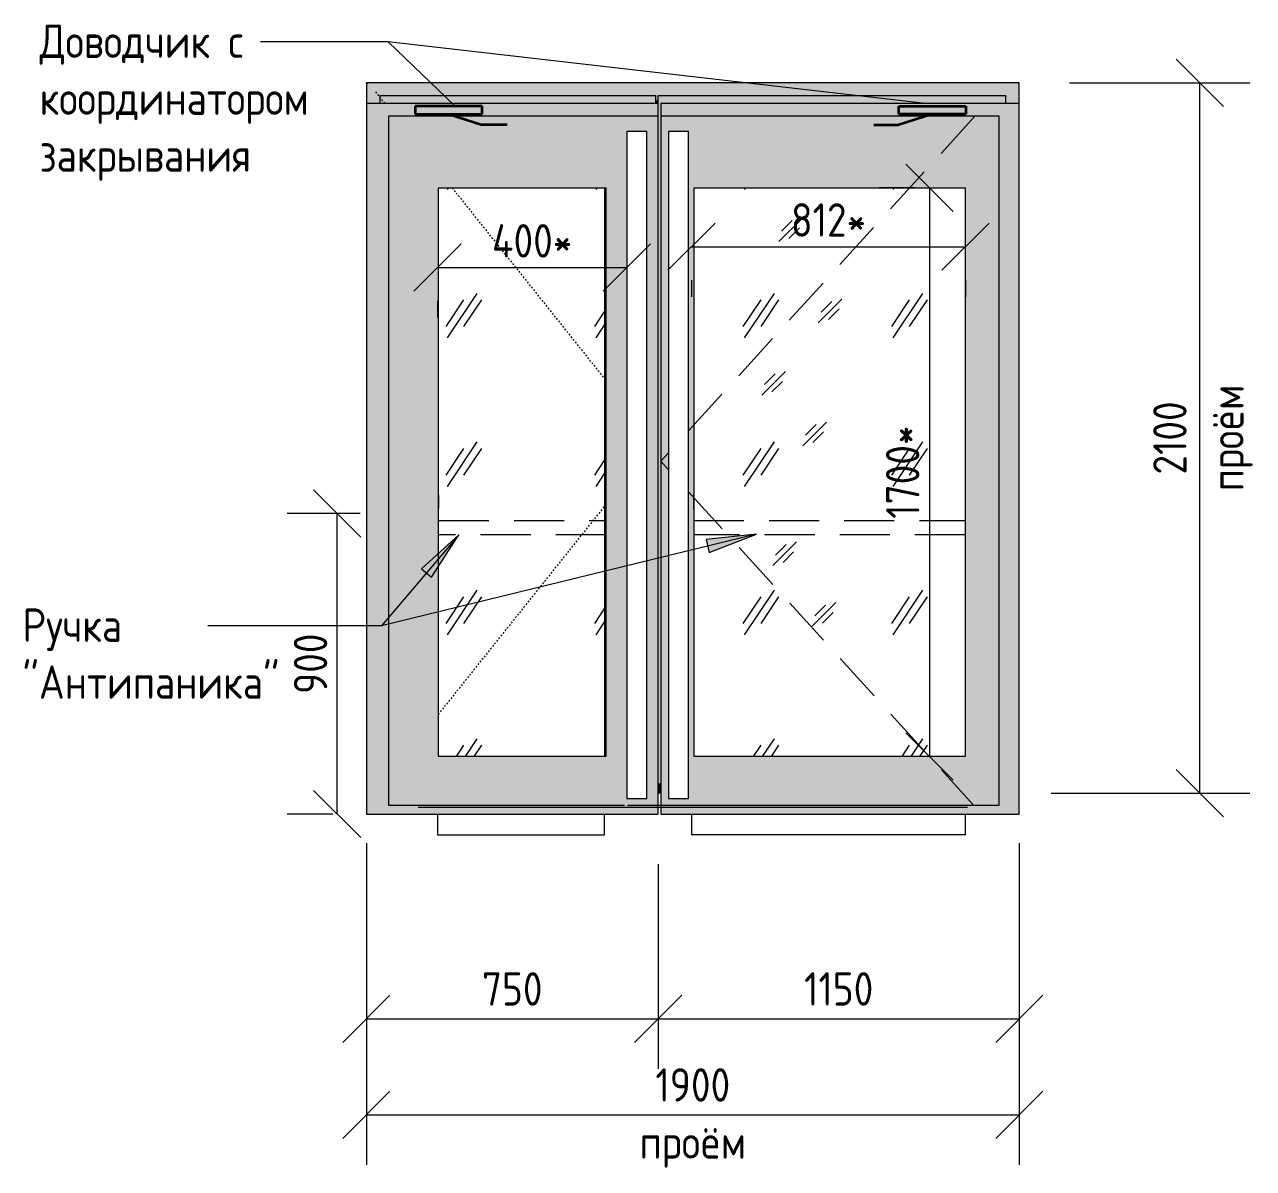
# Model space of a CAD drawing. Header units: millimetres. Extents: x -11345 to 411485, y -9810 to 73012.
# Drawn here: x -2199.9 to -2126.3, y 71153.8 to 71222.3 of the extents above; entities that cross this region are included whole.
import ezdxf

# ---------------------------------------------------------------- set-up
doc = ezdxf.new("R2010")
doc.units = ezdxf.units.MM
doc.linetypes.add('ADSK_Штриховая_ш2 п1_5', pattern=[4.5, 3, -1.5])
doc.linetypes.add('ADSK_Штриховая_ш3 п1_5', pattern=[4.5, 3, -1.5])
for name, color, linetype, lineweight in [('Аннотация', 7, 'Continuous', 18), ('Двери', 7, 'Continuous', 9), ('Размеры', 7, 'Continuous', 5), ('Узлы', 7, 'Continuous', 18)]:
    doc.layers.add(name, color=color, linetype=linetype, lineweight=lineweight)
doc.layers.add('Линии', color=7, linetype='Continuous', lineweight=9, true_color=0x00a600)
doc.styles.add('GOST Common', font='GOST_Common.ttf', dxfattribs={"width": 0.9, "height": 125})
doc.styles.add('GOST Common_3', font='GOST_Common.ttf', dxfattribs={"width": 0.9, "height": 250})
doc.styles.add('GOST Common_5', font='GOST_Common.ttf', dxfattribs={"width": 0.9, "height": 100})
doc.dimstyles.new('ADSK_Основной_2_5_мм', dxfattribs={"dimscale": 304.8, "dimtxt": 251.4287490705518, "dimasz": 0.4639107611548557, "dimexe": 0.4921259842519685, "dimexo": 0.4921259842519685, "dimgap": 0.09842519685039369, "dimtad": 1, "dimrnd": 0.01, "dimdsep": 46, "dimtxsty": 'GOST Common_3', "dimblk1": 'OBLIQUE', "dimblk2": 'OBLIQUE', "dimsah": 1, "dimcen": 0.09, "dimdle": 0.4921259842519685, "dimazin": 2, "dimtfac": 1, "dimtdec": 4, "dimtix": 1, "dimtmove": 0, "dimatfit": 3, "dimfxl": 1, "dimtvp": 1, "dimtolj": 1, "dimtzin": 0, "dimlwd": 20, "dimlwe": 20, "dimarcsym": 2})
doc.dimstyles.new('ADSK_Основной_2_5_мм_округление_до_1', dxfattribs={"dimscale": 304.8, "dimtxt": 251.4287490705518, "dimasz": 0.4639107611548557, "dimexe": 0.4921259842519685, "dimexo": 0.4921259842519685, "dimgap": 0.09842519685039369, "dimtad": 1, "dimdec": 0, "dimdsep": 46, "dimtxsty": 'GOST Common_3', "dimblk1": 'OBLIQUE', "dimblk2": 'OBLIQUE', "dimsah": 1, "dimcen": 0.09, "dimdle": 0.4921259842519685, "dimazin": 2, "dimtfac": 1, "dimtdec": 4, "dimtix": 1, "dimtmove": 0, "dimatfit": 3, "dimfxl": 1, "dimtvp": 1, "dimtolj": 1, "dimtzin": 0, "dimlwd": 20, "dimlwe": 20, "dimarcsym": 2})
doc.dimstyles.new('ADSK_Основной_2_5_мм_Округление_до_1_мм_1', dxfattribs={"dimscale": 304.8, "dimtxt": 251.4287490705518, "dimasz": 0.4639107611548557, "dimexe": 0.4921259842519685, "dimexo": 0.4921259842519685, "dimgap": 0.09842519685039369, "dimtad": 1, "dimdec": 0, "dimdsep": 46, "dimtxsty": 'GOST Common_3', "dimblk1": 'OBLIQUE', "dimblk2": 'OBLIQUE', "dimsah": 1, "dimcen": 0.09, "dimdle": 0.4921259842519685, "dimazin": 2, "dimtfac": 1, "dimtdec": 4, "dimtix": 1, "dimtmove": 1, "dimatfit": 3, "dimfxl": 1, "dimtvp": 1, "dimtolj": 1, "dimtzin": 0, "dimlwd": 20, "dimlwe": 20, "dimarcsym": 2})
pattern_1 = [(236.31, (266.7, 311.15), (-444.4990793101135, -889.0005005991062), [160.267, -1442.401]), (236.31, (275.59, 284.48), (-444.4990793101135, -889.0005005991062), [96.16, -1506.507]), (236.31, (222.25, 284.48), (-444.4990793101135, -889.0005005991062), [96.16, -1506.507])]

# ---------------------------------------------------------------- blocks, each defined once
blk = doc.blocks.new('Family - ___-2649301-ДН-4л')
at = {"lineweight": 9, "true_color": 0x383e42}
for points in [[(-859.680939785115, 5384.420073280253), (-856.7672565496647, 5384.420073280253), (-856.7672565496647, 5443.90672505552), (-859.7806047742101, 5446.516361168345), (-859.7806047742101, 5384.420073280253)], [(1054.155534503425, 5443.90672505552), (1091.078325556338, 5443.90672505552), (1093.687961669253, 5446.920073280005), (-859.376892554644, 5446.516361168345), (-856.7672565496647, 5443.90672505552), (1042.126119804835, 5443.90672505552)], [(-856.7672565496647, 5384.420073280253), (-819.8444654965739, 5384.420073280253), (-819.8444654965739, 5408.983934002542), (5.155534503420393, 5408.983934002542), (5.155534503420393, 5394.954519303983), (13.15553450334494, 5394.954519303983), (13.15553450334494, 5408.983934002542), (1054.155534503425, 5408.983934002542), (1054.155534503425, 5384.420073280253), (1091.078325556338, 5384.420073280253), (1091.078325556338, 5443.90672505552), (-856.7672565496647, 5443.90672505552), (-856.7672565496647, 5396.316784663049)], [(1093.992008791797, 5384.420073280253), (1094.091673780892, 5384.420073280253), (1093.687961669253, 5446.516361168621), (1091.078325556338, 5443.90672505552), (1091.100169263839, 5384.420073280253), (1093.988996430036, 5384.420073280253)], [(13.15553450334494, 3346.983934002491), (21.30429079404342, 3346.983934002491), (21.30429079404342, 5384.420073280253), (1054.155534503425, 5384.420073280253), (1054.155534503425, 5408.983934002542), (13.15553450334494, 5408.983934002542), (13.15553450334494, 3429.601805967872)], [(10.04760818004448, 5391.920073280035), (13.15553450334494, 5392.326611960849), (13.15553450334494, 5394.954519303983), (5.155534503420393, 5394.609234888986), (5.155534503420393, 5391.920073280035), (9.879582514853372, 5391.920073280035)], [(13.15553450334494, 5390.426043634349), (13.15553450334494, 5391.920073280035), (5.155534503420393, 5391.346551326435), (5.155534503420393, 5390.426043634349), (10.8298226542139, 5390.426043634349)], [(13.15553450334494, 5384.420073280253), (13.15553450334494, 5390.426043634349), (5.155534503420393, 5390.426043634349), (5.155534503420393, 5384.420073280253)], [(21.30429079404342, 3339.98393400251), (21.30429079404342, 3346.983934002491), (13.15553450334494, 3346.983934002491), (13.15553450334494, 3339.98393400251)], [(21.30429079404342, 3335.992816938434), (21.30429079404342, 3339.98393400251), (13.15553450334494, 3339.449225705413), (13.15553450334494, 3335.992816938434)], [(21.30429079404342, 3319.983934002445), (21.30429079404342, 3335.992816938434), (13.15553450334494, 3335.992816938434), (13.15553450334494, 3319.983934002445)]]:
    blk.add_hatch(color=250, dxfattribs=at).paths.add_polyline_path(points)
h = blk.add_hatch(color=250, dxfattribs=at)
h.paths.add_polyline_path([(-146.8444654965884, 3429.601805967872), (-142.7103615336559, 3429.601805967872), (-142.7103615336559, 5132.483934002457), (-146.8444654965884, 5132.483934002457), (-146.8444654965884, 3434.166968679356)])
h.paths.add_polyline_path([(-145.0893116645896, 5384.420073280253), (5.155534503420393, 5384.420073280253), (5.155534503420393, 5408.983934002542), (-819.8444654965739, 5408.983934002542), (-819.8444654965739, 5384.420073280253), (-174.7848685755817, 5384.420073280253)])
at = {"layer": 'Двери'}
h = blk.add_hatch(dxfattribs=at)
h.set_pattern_fill('FP_1', color=256, style=0, pattern_type=2)
h.set_pattern_definition(pattern_1)
h.paths.add_polyline_path([(-646.8444654965873, 3194.983934002386), (-146.8444654965884, 3194.983934002386), (-146.8444654965884, 3257.483934002415), (-646.8444654965873, 3257.483934002415)])
h.paths.add_polyline_path([(-146.8444654965884, 3429.601805967872), (-146.8444654965884, 5132.483934002457), (-643.9530236046947, 5132.483934002457), (-643.9530236046947, 3429.601805967872), (-412.3493238635096, 3429.601805967872)])
h = blk.add_hatch(dxfattribs=at)
h.set_pattern_fill('FP_1', color=256, style=0, pattern_type=2)
h.set_pattern_definition(pattern_1)
h.paths.add_polyline_path([(121.15553450342, 3194.983934002386), (933.1555345034261, 3194.983934002386), (933.1555345034261, 3257.483934002415), (113.1555345034218, 3257.483934002415), (113.1555345034218, 3194.983934002386)])
h.paths.add_polyline_path([(121.15553450342, 3429.601805967872), (931.778712812118, 3429.601805967872), (931.778712812118, 5132.483934002457), (121.15553450342, 5132.483934002457), (121.15553450342, 3644.063934001033)])
for p, q in [((-859.7806047742101, 5446.920073280005), (-859.7806047742101, 5384.420073280253)), ((1094.091673780892, 5446.920073280005), (-859.7806047742101, 5446.920073280005)), ((1094.091673780892, 5384.420073280253), (1094.091673780892, 5446.920073279728)), ((-819.8444654965745, 5408.983934002542), (5.155534503417956, 5408.983934002542)), ((-819.8444654965745, 5408.983934002542), (-819.8444654965745, 5384.42007328053)), ((5.155534503417956, 5408.983934002542), (5.155534503417956, 5384.42007328053)), ((13.15553450334602, 5408.983934002542), (1054.155534503424, 5408.983934002542)), ((13.15553450334602, 5384.42007328053), (13.15553450334602, 5408.983934002542)), ((1054.155534503424, 5384.42007328053), (1054.155534503424, 5408.983934002542)), ((5.155534503420393, 5391.920073280035), (13.15553450334494, 5391.920073280035)), ((-146.844465496587, 5132.483934002735), (-146.844465496587, 3429.601805967872)), ((21.30429079404556, 3346.983934002491), (13.15553450334602, 3346.983934002491)), ((21.30429079404342, 3339.98393400251), (13.15553450340558, 3339.98393400251)), ((21.30429079404641, 3319.983934002445), (13.15553450340612, 3319.983934002445)), ((-646.844465496587, 3257.483934002415), (-646.844465496587, 3194.983934002386)), ((-146.844465496587, 3194.983934002386), (-146.844465496587, 3257.483934002415)), ((113.1555345034198, 3257.483934002415), (113.1555345034198, 3194.983934002386)), ((933.1555345034236, 3194.983934002386), (933.1555345034236, 3257.483934002415)), ((-646.844465496587, 3194.983934002386), (-146.844465496587, 3194.983934002386)), ((933.1555345034236, 3194.983934002386), (113.1555345034198, 3194.983934002386))]:
    blk.add_line(p, q, dxfattribs=at)
at = {"layer": 'Двери', "linetype": 'ADSK_Штриховая_ш2 п1_5'}
for p, q in [((-832.8444654967117, 5419.983934002314), (-804.4611176062889, 5384.42007328053)), ((-603.3920845445051, 5132.483934002735), (-142.7103615336538, 4555.257431423634)), ((-142.710361533652, 4184.710436581125), (-643.9530236046966, 3556.661754988643))]:
    blk.add_line(p, q, dxfattribs=at)
at = {"layer": 'Двери'}
for points in [[(-856.7672565496616, 5443.90672505552), (-857.0302207897995, 5444.175553976786), (-857.42463159719, 5444.563049645814), (-857.9237124538544, 5445.062976826768), (-858.2191506757184, 5445.359333468498), (-858.4425782787482, 5445.580801893167), (-858.6564446513506, 5445.796200670228), (-858.8545749768356, 5445.994600645804), (-859.0344291676527, 5446.172850759296), (-859.2013436066504, 5446.340946032183), (-859.3843581379305, 5446.523930277763), (-859.5591827233128, 5446.698096708518), (-859.7286387732125, 5446.868673234246), (-859.780604774212, 5446.918907064056), (-859.780604774212, 5446.920073279451)], [(1091.07832555634, 5443.90672505552), (1091.347154477653, 5444.169689295655), (1091.734650147308, 5444.564100103303), (1092.234577327741, 5445.063180959663), (1092.530933970127, 5445.35861918148), (1092.75240239407, 5445.582046785217), (1092.96780117114, 5445.795913157466), (1093.166201147137, 5445.994043481454), (1093.344451259711, 5446.173897673435), (1093.512546533355, 5446.340812111493), (1093.695530780523, 5446.523826642147), (1093.869697209479, 5446.698651229355), (1094.040273735258, 5446.868107278886), (1094.090507565593, 5446.920073279451), (1094.09167378089, 5446.920073280005)]]:
    blk.add_open_spline(points, degree=3, knots=[0, 0, 0, 0, 0.1666666666666667, 0.25, 0.3333333333333333, 0.375, 0.4166666666666666, 0.5, 0.5416666666666666, 0.5833333333333333, 0.6666666666666666, 0.75, 0.8333333333333334, 1, 1, 1, 1], dxfattribs=at)
blk = doc.blocks.new('_Oblique')
at = {"color": 0, "linetype": 'ByBlock', "lineweight": -2}
blk.add_line((-0.5, -0.5), (0.5, 0.5), dxfattribs=at)
blk = doc.blocks.new('*D738')
at = {"layer": 'Defpoints', "color": 0, "transparency": 16777216}
for p in [(-2179.404452957853, 71176.24235903722), (-2140.327007386742, 71176.24235903722), (-2140.327007386742, 71156.98271955048)]:
    blk.add_point(p, dxfattribs=at)
at = {"layer": 'Размеры', "color": 0, "transparency": 16777216}
for p, q in [((-2179.404452957853, 71173.24235903722), (-2179.404452957853, 71153.98271955048)), ((-2140.327007386742, 71173.24235903722), (-2140.327007386742, 71153.98271955048)), ((-2179.414295477538, 71156.98271955048), (-2140.317164867056, 71156.98271955048))]:
    blk.add_line(p, q, dxfattribs=at)
at = {"layer": 'Размеры', "color": 0, "transparency": 16777216, "xscale": 2.828, "yscale": 2.828, "zscale": 2.828, "rotation": 180}
blk.add_blockref('_Oblique', (-2179.404452957853, 71156.98271955048), dxfattribs=at)
at = {"layer": 'Размеры', "color": 0, "transparency": 16777216, "xscale": 2.828, "yscale": 2.828, "zscale": 2.828}
blk.add_blockref('_Oblique', (-2140.327007386742, 71156.98271955048), dxfattribs=at)
at = {"layer": 'Размеры', "color": 0, "lineweight": 20, "transparency": 16777216, "char_height": 2, "width": 9.716229625099288, "attachment_point": 5, "style": 'GOST Common_5'}
for s, insert in [('\\A1;1900\u200e', (-2159.865730172297, 71158.77030481651)), ('\\A1;проём', (-2159.865730172297, 71155.08271955047))]:
    blk.add_mtext(s, dxfattribs=dict(at, insert=insert))
blk = doc.blocks.new('*D739')
at = {"layer": 'Defpoints', "color": 0, "transparency": 16777216}
for p in [(-2140.327007386747, 71218.7810818228), (-2129.527014452324, 71218.7810818228), (-2141.427007386747, 71176.24235903725)]:
    blk.add_point(p, dxfattribs=at)
at = {"layer": 'Размеры', "color": 0, "transparency": 16777216}
for p, q in [((-2137.327007386747, 71218.7810818228), (-2126.527014452324, 71218.7810818228)), ((-2129.527014452324, 71176.23251651756), (-2129.527014452324, 71218.7909243425)), ((-2138.427007386747, 71176.24235903725), (-2126.527014452324, 71176.24235903725))]:
    blk.add_line(p, q, dxfattribs=at)
at = {"layer": 'Размеры', "color": 0, "transparency": 16777216, "xscale": 2.828, "yscale": 2.828, "zscale": 2.828}
for p, rotation in [((-2129.527014452324, 71218.7810818228), 90), ((-2129.527014452324, 71176.24235903725), 270)]:
    blk.add_blockref('_Oblique', p, dxfattribs=dict(at, rotation=rotation))
at = {"layer": 'Размеры', "color": 0, "lineweight": 20, "transparency": 16777216, "char_height": 2, "width": 9.716229625099288, "attachment_point": 5, "rotation": 90, "style": 'GOST Common_5'}
for s, insert in [('\\A1;проём', (-2127.627014452303, 71197.51172043002)), ('\\A1;2100\u200e', (-2131.314599718333, 71197.51172043002))]:
    blk.add_mtext(s, dxfattribs=dict(at, insert=insert))
blk = doc.blocks.new('*D740')
at = {"layer": 'Defpoints', "color": 0, "transparency": 16777216}
for p in [(-2179.404452957853, 71176.24235903722), (-2161.945730172296, 71174.99235903722), (-2161.945730172296, 71162.73271955046)]:
    blk.add_point(p, dxfattribs=at)
at = {"layer": 'Размеры', "color": 0, "transparency": 16777216}
for p, q in [((-2179.404452957853, 71173.24235903722), (-2179.404452957853, 71159.73271955046)), ((-2161.945730172296, 71171.99235903722), (-2161.945730172296, 71159.73271955046)), ((-2179.414295477538, 71162.73271955046), (-2161.935887652611, 71162.73271955046))]:
    blk.add_line(p, q, dxfattribs=at)
at = {"layer": 'Размеры', "color": 0, "transparency": 16777216, "xscale": 2.828, "yscale": 2.828, "zscale": 2.828, "rotation": 180}
blk.add_blockref('_Oblique', (-2179.404452957853, 71162.73271955046), dxfattribs=at)
at = {"layer": 'Размеры', "color": 0, "transparency": 16777216, "xscale": 2.828, "yscale": 2.828, "zscale": 2.828}
blk.add_blockref('_Oblique', (-2161.945730172296, 71162.73271955046), dxfattribs=at)
at = {"layer": 'Размеры', "color": 0, "lineweight": 20, "transparency": 16777216, "insert": (-2170.675091565075, 71164.5203048165), "char_height": 2, "width": 5.676323623084321, "attachment_point": 5, "style": 'GOST Common_5'}
blk.add_mtext('\\A1;750\u200e', dxfattribs=at)
blk = doc.blocks.new('*D741')
at = {"layer": 'Defpoints', "color": 0, "transparency": 16777216}
for p in [(-2140.327007386742, 71176.24235903722), (-2161.945730172296, 71174.99235903722), (-2140.327007386742, 71162.73271955046)]:
    blk.add_point(p, dxfattribs=at)
at = {"layer": 'Размеры', "color": 0, "transparency": 16777216}
for p, q in [((-2140.327007386742, 71173.24235903722), (-2140.327007386742, 71159.73271955046)), ((-2161.945730172296, 71171.99235903722), (-2161.945730172296, 71159.73271955046)), ((-2161.955572691981, 71162.73271955046), (-2140.317164867056, 71162.73271955046))]:
    blk.add_line(p, q, dxfattribs=at)
at = {"layer": 'Размеры', "color": 0, "transparency": 16777216, "xscale": 2.828, "yscale": 2.828, "zscale": 2.828, "rotation": 180}
blk.add_blockref('_Oblique', (-2161.945730172296, 71162.73271955046), dxfattribs=at)
at = {"layer": 'Размеры', "color": 0, "transparency": 16777216, "xscale": 2.828, "yscale": 2.828, "zscale": 2.828}
blk.add_blockref('_Oblique', (-2140.327007386742, 71162.73271955046), dxfattribs=at)
at = {"layer": 'Размеры', "color": 0, "lineweight": 20, "transparency": 16777216, "insert": (-2151.136368779519, 71164.5203048165), "char_height": 2, "width": 6.443394382960581, "attachment_point": 5, "style": 'GOST Common_5'}
blk.add_mtext('\\A1;1150\u200e', dxfattribs=at)
blk = doc.blocks.new('*D742')
at = {"layer": 'Defpoints', "color": 0, "transparency": 16777216}
for p in [(-2175.145730172296, 71208.71528756272), (-2163.822261310799, 71208.71528756272), (-2163.822261310799, 71207.71543857413)]:
    blk.add_point(p, dxfattribs=at)
at = {"layer": 'Размеры', "color": 0, "transparency": 16777216}
for p, q in [((-2175.155572691981, 71207.71543857413), (-2163.812418791114, 71207.71543857413)), ((-2175.145730172296, 71205.71528756272), (-2175.145730172296, 71204.71543857413)), ((-2163.822261310799, 71205.71528756272), (-2163.822261310799, 71204.71543857413))]:
    blk.add_line(p, q, dxfattribs=at)
at = {"layer": 'Размеры', "color": 0, "transparency": 16777216, "xscale": 2.828, "yscale": 2.828, "zscale": 2.828, "rotation": 180}
blk.add_blockref('_Oblique', (-2175.145730172296, 71207.71543857413), dxfattribs=at)
at = {"layer": 'Размеры', "color": 0, "transparency": 16777216, "xscale": 2.828, "yscale": 2.828, "zscale": 2.828}
blk.add_blockref('_Oblique', (-2163.822261310799, 71207.71543857413), dxfattribs=at)
at = {"layer": 'Размеры', "color": 0, "lineweight": 20, "transparency": 16777216, "insert": (-2169.483995741547, 71209.31543857414), "char_height": 2, "width": 7.772983700079431, "attachment_point": 5, "style": 'GOST Common_5'}
blk.add_mtext('\\A1;400*', dxfattribs=at)
blk = doc.blocks.new('*D743')
at = {"layer": 'Defpoints', "color": 0, "transparency": 16777216}
for p in [(-2159.945730172295, 71209.96528756272), (-2143.545730172295, 71209.96528756272), (-2143.545730172295, 71208.96543857413)]:
    blk.add_point(p, dxfattribs=at)
at = {"layer": 'Размеры', "color": 0, "transparency": 16777216}
for p, q in [((-2159.955572691981, 71208.96543857413), (-2143.53588765261, 71208.96543857413)), ((-2159.945730172295, 71206.96528756272), (-2159.945730172295, 71205.96543857413)), ((-2143.545730172295, 71206.96528756272), (-2143.545730172295, 71205.96543857413))]:
    blk.add_line(p, q, dxfattribs=at)
at = {"layer": 'Размеры', "color": 0, "transparency": 16777216, "xscale": 2.828, "yscale": 2.828, "zscale": 2.828, "rotation": 180}
blk.add_blockref('_Oblique', (-2159.945730172295, 71208.96543857413), dxfattribs=at)
at = {"layer": 'Размеры', "color": 0, "transparency": 16777216, "xscale": 2.828, "yscale": 2.828, "zscale": 2.828}
blk.add_blockref('_Oblique', (-2143.545730172295, 71208.96543857413), dxfattribs=at)
at = {"layer": 'Размеры', "color": 0, "lineweight": 20, "transparency": 16777216, "insert": (-2151.745730172295, 71210.56543857414), "char_height": 2, "width": 6.954774889544754, "attachment_point": 5, "style": 'GOST Common_5'}
blk.add_mtext('\\A1;812*', dxfattribs=at)
blk = doc.blocks.new('*D834')
at = {"layer": 'Defpoints', "color": 0, "transparency": 16777216}
for p in [(-2143.573266606123, 71212.49235903725), (-2145.705775423254, 71178.43471647655), (-2143.573266606123, 71178.43471647655)]:
    blk.add_point(p, dxfattribs=at)
at = {"layer": 'Размеры', "color": 0, "transparency": 16777216}
for p, q in [((-2146.573266606123, 71212.49235903725), (-2148.705775423254, 71212.49235903725)), ((-2145.705775423254, 71212.50220155694), (-2145.705775423254, 71178.42487395686)), ((-2146.573266606123, 71178.43471647655), (-2148.705775423254, 71178.43471647655))]:
    blk.add_line(p, q, dxfattribs=at)
at = {"layer": 'Размеры', "color": 0, "transparency": 16777216, "xscale": 2.828, "yscale": 2.828, "zscale": 2.828}
for p, rotation in [((-2145.705775423254, 71212.49235903725), 90), ((-2145.705775423254, 71178.43471647655), 270)]:
    blk.add_blockref('_Oblique', p, dxfattribs=dict(at, rotation=rotation))
at = {"layer": 'Размеры', "color": 0, "transparency": 16777216, "insert": (-2147.305775423233, 71195.46353775688), "char_height": 2, "attachment_point": 5, "rotation": 90, "style": 'GOST Common_5'}
blk.add_mtext('\\A1;1700*', dxfattribs=at)
blk = doc.blocks.new('*D835')
at = {"layer": 'Defpoints', "color": 0, "transparency": 16777216}
for p in [(-2181.146914524156, 71192.99235903726), (-2176.778070855375, 71192.99235903726), (-2178.404452957854, 71174.99235903725)]:
    blk.add_point(p, dxfattribs=at)
at = {"layer": 'Размеры', "color": 0, "transparency": 16777216}
for p, q in [((-2179.778070855375, 71192.99235903726), (-2184.146914524156, 71192.99235903726)), ((-2181.146914524156, 71174.98251651756), (-2181.146914524156, 71193.00220155696)), ((-2181.404452957854, 71174.99235903725), (-2184.146914524156, 71174.99235903725))]:
    blk.add_line(p, q, dxfattribs=at)
at = {"layer": 'Размеры', "color": 0, "transparency": 16777216, "xscale": 2.828, "yscale": 2.828, "zscale": 2.828}
for p, rotation in [((-2181.146914524156, 71192.99235903726), 90), ((-2181.146914524156, 71174.99235903725), 270)]:
    blk.add_blockref('_Oblique', p, dxfattribs=dict(at, rotation=rotation))
at = {"layer": 'Размеры', "color": 0, "lineweight": 20, "transparency": 16777216, "insert": (-2182.746914524135, 71183.99235903725), "char_height": 2, "width": 7.005912940203172, "attachment_point": 5, "rotation": 90, "style": 'GOST Common_5'}
blk.add_mtext('\\A1;900', dxfattribs=at)

msp = doc.modelspace()

# ---------------------------------------------------------------- hatches: boundary and pattern name
at = {"layer": 'Аннотация', "lineweight": 9}
for points in [[(-2173.863770516973, 71191.70867319402), (-2176.1072691904, 71189.67822863102), (-2175.505306103952, 71189.16675416743)], [(-2156.058944370717, 71191.7595859771), (-2159.066709909626, 71191.42892318203), (-2158.878640955304, 71190.66172323888)]]:
    msp.add_hatch(color=256, dxfattribs=at).paths.add_polyline_path(points)
at = {"layer": 'Узлы', "true_color": 0xffffff}
h = msp.add_hatch(color=7, dxfattribs=at)
h.paths.add_polyline_path([(-2179.404452957853, 71174.99235903722), (-2161.945730172297, 71174.99235903722), (-2161.945730172297, 71217.53108182277), (-2179.404452957848, 71217.53108182277), (-2179.404452957848, 71175.27371912352)])
h.paths.add_polyline_path([(-2161.782755046483, 71174.99235903722), (-2140.327007386742, 71174.99235903722), (-2140.335081628979, 71217.53108182277), (-2161.782755046483, 71217.53108182277), (-2161.782755046483, 71176.24235903722)])
h.paths.add_polyline_path([(-2161.242646800238, 71175.92336678956), (-2161.322261310799, 71175.92336678956), (-2161.322261310799, 71215.86413137024), (-2160.122261310799, 71215.86413137024), (-2160.122261310799, 71175.92336678956), (-2160.953249128117, 71175.92336678956)])
h.paths.add_polyline_path([(-2162.788828892258, 71175.92336678956), (-2163.822261310799, 71175.92336678956), (-2163.822261310799, 71215.86413137024), (-2162.622261310799, 71215.86413137024), (-2162.622261310799, 71175.92336678956)])
h.paths.add_polyline_path([(-2165.063048093037, 71178.43471647652), (-2175.087901334458, 71178.43471647652), (-2175.087901334458, 71212.49235903722), (-2165.063048093037, 71212.49235903722), (-2165.063048093037, 71180.58563123937)])
h.paths.add_polyline_path([(-2159.785730172296, 71178.43471647652), (-2159.785730172296, 71212.49235903722), (-2143.573266606122, 71212.49235903722), (-2143.573266606122, 71178.43471647652)])

# ---------------------------------------------------------------- linework, layer by layer
at = {"layer": 'Аннотация', "lineweight": 9}
for p, q in [((-2179.69394314999, 71221.22728877164), (-2185.746840657229, 71221.22728877164)), ((-2178.10936311557, 71221.22728877164), (-2179.69394314999, 71221.22728877164)), ((-2178.10936311557, 71221.22728877164), (-2179.69394314999, 71221.22728877164)), ((-2145.77428648456, 71217.5202125161), (-2178.10936311557, 71221.22728877164)), ((-2174.085760240968, 71217.37153932048), (-2178.10936311557, 71221.22728877164)), ((-2156.058944370717, 71191.7595859771), (-2178.493301074539, 71186.26009911732)), ((-2173.863770516973, 71191.70867319402), (-2178.493301074539, 71186.26009911732)), ((-2173.863770516973, 71191.70867319402), (-2176.1072691904, 71189.67822863102)), ((-2175.505306103952, 71189.16675416743), (-2173.863770516973, 71191.70867319402)), ((-2156.058944370717, 71191.7595859771), (-2159.066709909626, 71191.42892318203)), ((-2159.066709909626, 71191.42892318203), (-2158.878640955304, 71190.66172323888)), ((-2158.878640955304, 71190.66172323888), (-2156.058944370717, 71191.7595859771)), ((-2176.1072691904, 71189.67822863102), (-2175.505306103952, 71189.16675416743)), ((-2178.493301074539, 71186.26009911732), (-2188.887445625463, 71186.26009911732))]:
    msp.add_line(p, q, dxfattribs=at)
at = {"layer": 'Линии', "color": 7}
for p, q in [((-2161.945730172296, 71217.53108182277), (-2179.404452957853, 71217.53108182277)), ((-2179.404452957853, 71217.53108182277), (-2179.404452957853, 71174.99235903722)), ((-2161.945730172296, 71174.99235903722), (-2161.945730172296, 71217.53108182277)), ((-2161.782755046483, 71217.53108182277), (-2161.782755046483, 71174.99235903722)), ((-2140.327007386742, 71217.53108182277), (-2161.782755046483, 71217.53108182277)), ((-2140.327007386742, 71174.99235903722), (-2140.327007386742, 71217.53108182277)), ((-2178.076650511827, 71216.77235903722), (-2178.076650511827, 71175.53235903721)), ((-2161.945730172296, 71216.77235903722), (-2178.076650511827, 71216.77235903722)), ((-2141.53480983277, 71216.77235903722), (-2161.785730172297, 71216.77235903722)), ((-2141.53480983277, 71175.53235903721), (-2141.53480983277, 71216.77235903722)), ((-2162.622261310799, 71215.86413137024), (-2163.822261310799, 71215.86413137024)), ((-2163.822261310799, 71215.86413137024), (-2163.822261310799, 71175.92336678956)), ((-2162.622261310799, 71175.92336678956), (-2162.622261310799, 71215.86413137024)), ((-2160.122261310799, 71215.86413137024), (-2161.322261310799, 71215.86413137024)), ((-2161.322261310799, 71215.86413137024), (-2161.322261310799, 71175.92336678956)), ((-2160.122261310799, 71175.92336678956), (-2160.122261310799, 71215.86413137024)), ((-2175.087901334458, 71178.43471647652), (-2175.087901334458, 71212.49235903722)), ((-2175.087901334458, 71212.49235903722), (-2165.063048093037, 71212.49235903722)), ((-2165.063048093037, 71212.49235903722), (-2165.063048093037, 71178.43471647652)), ((-2159.785730172296, 71178.43471647652), (-2159.785730172296, 71212.49235903722)), ((-2159.785730172296, 71212.49235903722), (-2143.573266606122, 71212.49235903722)), ((-2143.573266606122, 71212.49235903722), (-2143.573266606122, 71178.43471647652)), ((-2153.310126815042, 71210.68042399922), (-2154.724340377415, 71209.26621043685)), ((-2153.923038120707, 71210.53401937344), (-2154.559434223775, 71209.89762327039)), ((-2153.477652746406, 71210.08863399914), (-2154.114048849474, 71209.45223789608)), ((-2150.942922622381, 71205.82693614921), (-2152.357136184754, 71204.41272258683)), ((-2151.555833928046, 71205.68053152344), (-2152.192230031114, 71205.04413542036)), ((-2151.110448553745, 71205.23514614913), (-2151.746844656813, 71204.59875004606)), ((-2154.329060736672, 71201.49287700438), (-2155.743274299045, 71200.078663442)), ((-2154.941972042338, 71201.3464723786), (-2155.578368145405, 71200.71007627553)), ((-2154.496586668036, 71200.9010870043), (-2155.132982771104, 71200.26469090123)), ((-2151.874711211578, 71198.46200775469), (-2153.288924773951, 71197.04779419232)), ((-2152.487622517243, 71198.31560312891), (-2153.124018620311, 71197.67920702585)), ((-2152.042237142942, 71197.87021775461), (-2152.67863324601, 71197.23382165155)), ((-2165.065730172297, 71194.13276772585), (-2165.065730172297, 71193.28007857596)), ((-2143.573266606122, 71194.13276772585), (-2143.573266606122, 71193.28007857596)), ((-2153.664933239015, 71191.28181938025), (-2155.079146801389, 71189.86760581787)), ((-2154.27784454468, 71191.13541475448), (-2154.914240647749, 71190.4990186514)), ((-2153.832459170379, 71190.69002938017), (-2154.468855273447, 71190.0536332771)), ((-2151.307321074035, 71187.65141500912), (-2152.721534636408, 71186.23720144675)), ((-2151.9202323797, 71187.50501038335), (-2152.556628482768, 71186.86861428029)), ((-2151.474847005399, 71187.05962500906), (-2152.111243108468, 71186.42322890599)), ((-2165.063048093037, 71178.43471647652), (-2175.087901334458, 71178.43471647652)), ((-2143.573266606122, 71178.43471647652), (-2159.785730172296, 71178.43471647652)), ((-2163.822261310799, 71175.92336678956), (-2162.622261310799, 71175.92336678956)), ((-2161.322261310799, 71175.92336678956), (-2160.122261310799, 71175.92336678956)), ((-2178.076650511827, 71175.53235903721), (-2163.945730172296, 71175.53235903721)), ((-2143.427007386746, 71175.39235903721), (-2176.304452957848, 71175.39235903721)), ((-2163.785730172297, 71175.53235903721), (-2141.53480983277, 71175.53235903721)), ((-2179.404452957853, 71174.99235903722), (-2161.945730172296, 71174.99235903722)), ((-2161.782755046483, 71174.99235903722), (-2140.327007386742, 71174.99235903722))]:
    msp.add_line(p, q, dxfattribs=at)
at = {"layer": 'Линии', "color": 7, "lineweight": 35}
for p, q in [((-2176.476650511828, 71217.37114590962), (-2176.476650511828, 71216.90949174408)), ((-2172.476650511828, 71217.37114590962), (-2176.476650511828, 71217.37114590962)), ((-2172.476650511828, 71216.90949174408), (-2172.476650511828, 71217.37114590962)), ((-2147.53480983277, 71216.90949174408), (-2147.53480983277, 71217.37114590962)), ((-2147.53480983277, 71217.37114590962), (-2143.53480983277, 71217.37114590962)), ((-2143.53480983277, 71217.37114590962), (-2143.53480983277, 71216.90949174408)), ((-2176.476650511828, 71216.90949174408), (-2172.476650511828, 71216.90949174408)), ((-2174.476650511828, 71216.90949174408), (-2172.476650511828, 71216.25259414039)), ((-2143.53480983277, 71216.90949174408), (-2147.53480983277, 71216.90949174408)), ((-2145.53480983277, 71216.90949174408), (-2147.53480983277, 71216.25259414039)), ((-2170.976650511828, 71216.25259414039), (-2172.476650511828, 71216.25259414039)), ((-2149.03480983277, 71216.25259414039), (-2147.53480983277, 71216.25259414039))]:
    msp.add_line(p, q, dxfattribs=at)
at = {"layer": 'Линии', "color": 7, "linetype": 'ADSK_Штриховая_ш3 п1_5'}
for p, q in [((-2142.985730172299, 71216.77235903722), (-2160.122261310799, 71197.94040513714)), ((-2161.322261310799, 71196.62168173288), (-2161.785730172297, 71196.11235903722)), ((-2161.785730172297, 71196.11235903722), (-2161.322261310799, 71195.60284038499)), ((-2160.122261310799, 71194.28360961577), (-2143.065730172297, 71175.53235903721)), ((-2175.065730172297, 71193.28007857596), (-2175.065730172297, 71194.13276772585)), ((-2159.806948064048, 71193.28007857596), (-2159.806948064048, 71194.13276772585)), ((-2175.065730172297, 71192.56136234391), (-2165.065730172297, 71192.56136234391)), ((-2159.806948064047, 71192.56136234391), (-2143.573266606121, 71192.56136234391)), ((-2165.065730172297, 71191.70867319402), (-2175.065730172297, 71191.70867319402)), ((-2143.573266606121, 71191.70867319402), (-2159.806948064047, 71191.70867319402))]:
    msp.add_line(p, q, dxfattribs=at)

# ---------------------------------------------------------------- block references
at = {"layer": 'Двери', "xscale": 0.02, "yscale": 0.02, "zscale": 0.02}
msp.add_blockref('Family - ___-2649301-ДН-4л', (-2162.208840862364, 71109.84268035716), dxfattribs=at)

# ---------------------------------------------------------------- texts
at = {"layer": 'Аннотация', "lineweight": 9, "char_height": 2, "attachment_point": 1, "line_spacing_factor": 1.022765581104984, "style": 'GOST Common'}
for s, insert, width in [('\\pxt1.8,3.6,5.4,7.2,9,10.8,12.6,14.4,16.2,18,19.8,21.6,23.4,25.2,27,28.8,30.6,32.4,34.2,36,37.8,39.6,41.4,43.2,45,46.8,48.6,50.4,52.2,54,55.8,57.6;{Доводчик с координатором закрывания}', (-2198.962778157229, 71222.26852141955), 19.287), ('\\pxt1.8,3.6,5.4,7.2,9,10.8,12.6,14.4,16.2,18,19.8,21.6,23.4,25.2,27,28.8,30.6,32.4,34.2,36,37.8,39.6,41.4,43.2,45,46.8,48.6,50.4,52.2,54,55.8,57.6;{Ручка "Антипаника"}', (-2199.983645459521, 71187.30133176524), 16.614)]:
    msp.add_mtext(s, dxfattribs=dict(at, insert=insert, width=width))

# ---------------------------------------------------------------- dimensions: what is measured, and where the dimension line sits
at = {"layer": 'Размеры', "lineweight": 20}
dim = msp.add_linear_dim(base=(-2129.527014452324, 71218.7810818228), p1=(-2141.427007386746, 71176.24235903722), p2=(-2140.327007386746, 71218.78108182277), angle=90, text='2100\u200e\\Xпроём', dimstyle='ADSK_Основной_2_5_мм', override={"dimscale": 0, "dimtxt": 76635.4827167042, "dimasz": 141.4, "dimexe": 150, "dimexo": 150, "dimgap": 30, "dimlfac": 50, "dimpost": '<>', "dimtxsty": 'GOST Common_5', "dimcen": 27.432, "dimfxl": 2127.647137230728, "dimlwd": 65535, "dimlwe": 65535}, dxfattribs=at)
dim.commit()
dim.dimension.update_dxf_attribs({"geometry": '*D739', "text_midpoint": (-2129.527014452303, 71197.51172043002)})
at = {"layer": 'Размеры'}
dim = msp.add_linear_dim(base=(-2145.705775423254, 71178.43471647655), p1=(-2143.573266606122, 71212.49235903722), p2=(-2143.573266606122, 71178.43471647652), angle=90, dimstyle='ADSK_Основной_2_5_мм_округление_до_1', override={"dimscale": 0, "dimtxt": 76635.4827167042, "dimasz": 141.4, "dimexe": 150, "dimexo": 150, "dimgap": 30, "dimlfac": 50, "dimrnd": 10, "dimpost": '<>*', "dimtxsty": 'GOST Common_5', "dimcen": 27.432, "dimlwd": 65535, "dimlwe": 65535}, dxfattribs=at)
dim.commit()
dim.dimension.update_dxf_attribs({"geometry": '*D834', "text_midpoint": (-2147.305775423233, 71195.46353775688)})
at = {"layer": 'Размеры', "lineweight": 20}
for base, p1, p2, text, override, picture, middle in [((-2143.545730172295, 71208.96543857413), (-2159.945730172295, 71209.96528756272), (-2143.545730172295, 71209.96528756272), '812*', {"dimscale": 0, "dimtxt": 76635.4827167042, "dimasz": 141.4, "dimexe": 150, "dimexo": 150, "dimgap": 30, "dimlfac": 50, "dimpost": '<>', "dimtxsty": 'GOST Common_5', "dimcen": 27.432, "dimfxl": 820, "dimlwd": 65535, "dimlwe": 65535}, '*D743', (-2151.745730172295, 71210.56543857414)), ((-2163.822261310799, 71207.71543857413), (-2175.145730172296, 71208.71528756272), (-2163.822261310799, 71208.71528756272), '400*', {"dimscale": 0, "dimtxt": 76635.4827167042, "dimasz": 141.4, "dimexe": 150, "dimexo": 150, "dimgap": 30, "dimlfac": 50, "dimpost": '<>', "dimtxsty": 'GOST Common_5', "dimcen": 27.432, "dimfxl": 566.1734430748365, "dimlwd": 65535, "dimlwe": 65535}, '*D742', (-2169.483995741547, 71209.31543857414)), ((-2140.327007386742, 71156.98271955048), (-2179.404452957853, 71176.24235903722), (-2140.327007386742, 71176.24235903722), '1900\u200e\\Xпроём', {"dimscale": 0, "dimtxt": 76635.4827167042, "dimasz": 141.4, "dimexe": 150, "dimexo": 150, "dimgap": 30, "dimlfac": 50, "dimpost": '<>', "dimtxsty": 'GOST Common_5', "dimcen": 27.432, "dimfxl": 1953.872278555589, "dimlwd": 65535, "dimlwe": 65535}, '*D738', (-2159.865730172297, 71156.98271955048)), ((-2161.945730172296, 71162.73271955046), (-2179.404452957853, 71176.24235903722), (-2161.945730172296, 71174.99235903722), '750\u200e', {"dimscale": 0, "dimtxt": 76635.4827167042, "dimasz": 141.4, "dimexe": 150, "dimexo": 150, "dimgap": 30, "dimlfac": 50, "dimpost": '<>', "dimtxsty": 'GOST Common_5', "dimcen": 27.432, "dimfxl": 875.1706994965843, "dimlwd": 65535, "dimlwe": 65535}, '*D740', (-2170.675091565075, 71164.5203048165)), ((-2140.327007386742, 71162.73271955046), (-2161.945730172296, 71174.99235903722), (-2140.327007386742, 71176.24235903722), '1150\u200e', {"dimscale": 0, "dimtxt": 76635.4827167042, "dimasz": 141.4, "dimexe": 150, "dimexo": 150, "dimgap": 30, "dimlfac": 50, "dimpost": '<>', "dimtxsty": 'GOST Common_5', "dimcen": 27.432, "dimfxl": 1082.741514488405, "dimlwd": 65535, "dimlwe": 65535}, '*D741', (-2151.136368779519, 71164.5203048165))]:
    dim = msp.add_linear_dim(base=base, p1=p1, p2=p2, text=text, dimstyle='ADSK_Основной_2_5_мм', override=override, dxfattribs=at)
    dim.commit()
    dim.dimension.update_dxf_attribs({"geometry": picture, "text_midpoint": middle})
dim = msp.add_linear_dim(base=(-2181.146914524156, 71192.99235903726), p1=(-2178.404452957853, 71174.99235903722), p2=(-2176.778070855374, 71192.99235903723), angle=90, dimstyle='ADSK_Основной_2_5_мм_Округление_до_1_мм_1', override={"dimscale": 0, "dimtxt": 76635.4827167042, "dimasz": 141.4, "dimexe": 150, "dimexo": 150, "dimgap": 30, "dimlfac": 50, "dimpost": '<>', "dimtxsty": 'GOST Common_5', "dimcen": 27.432, "dimfxl": 1084.487923771147, "dimlwd": 65535, "dimlwe": 65535}, dxfattribs=at)
dim.commit()
dim.dimension.update_dxf_attribs({"geometry": '*D835', "text_midpoint": (-2182.746914524135, 71183.99235903725)})

doc.saveas('drawing.dxf')
